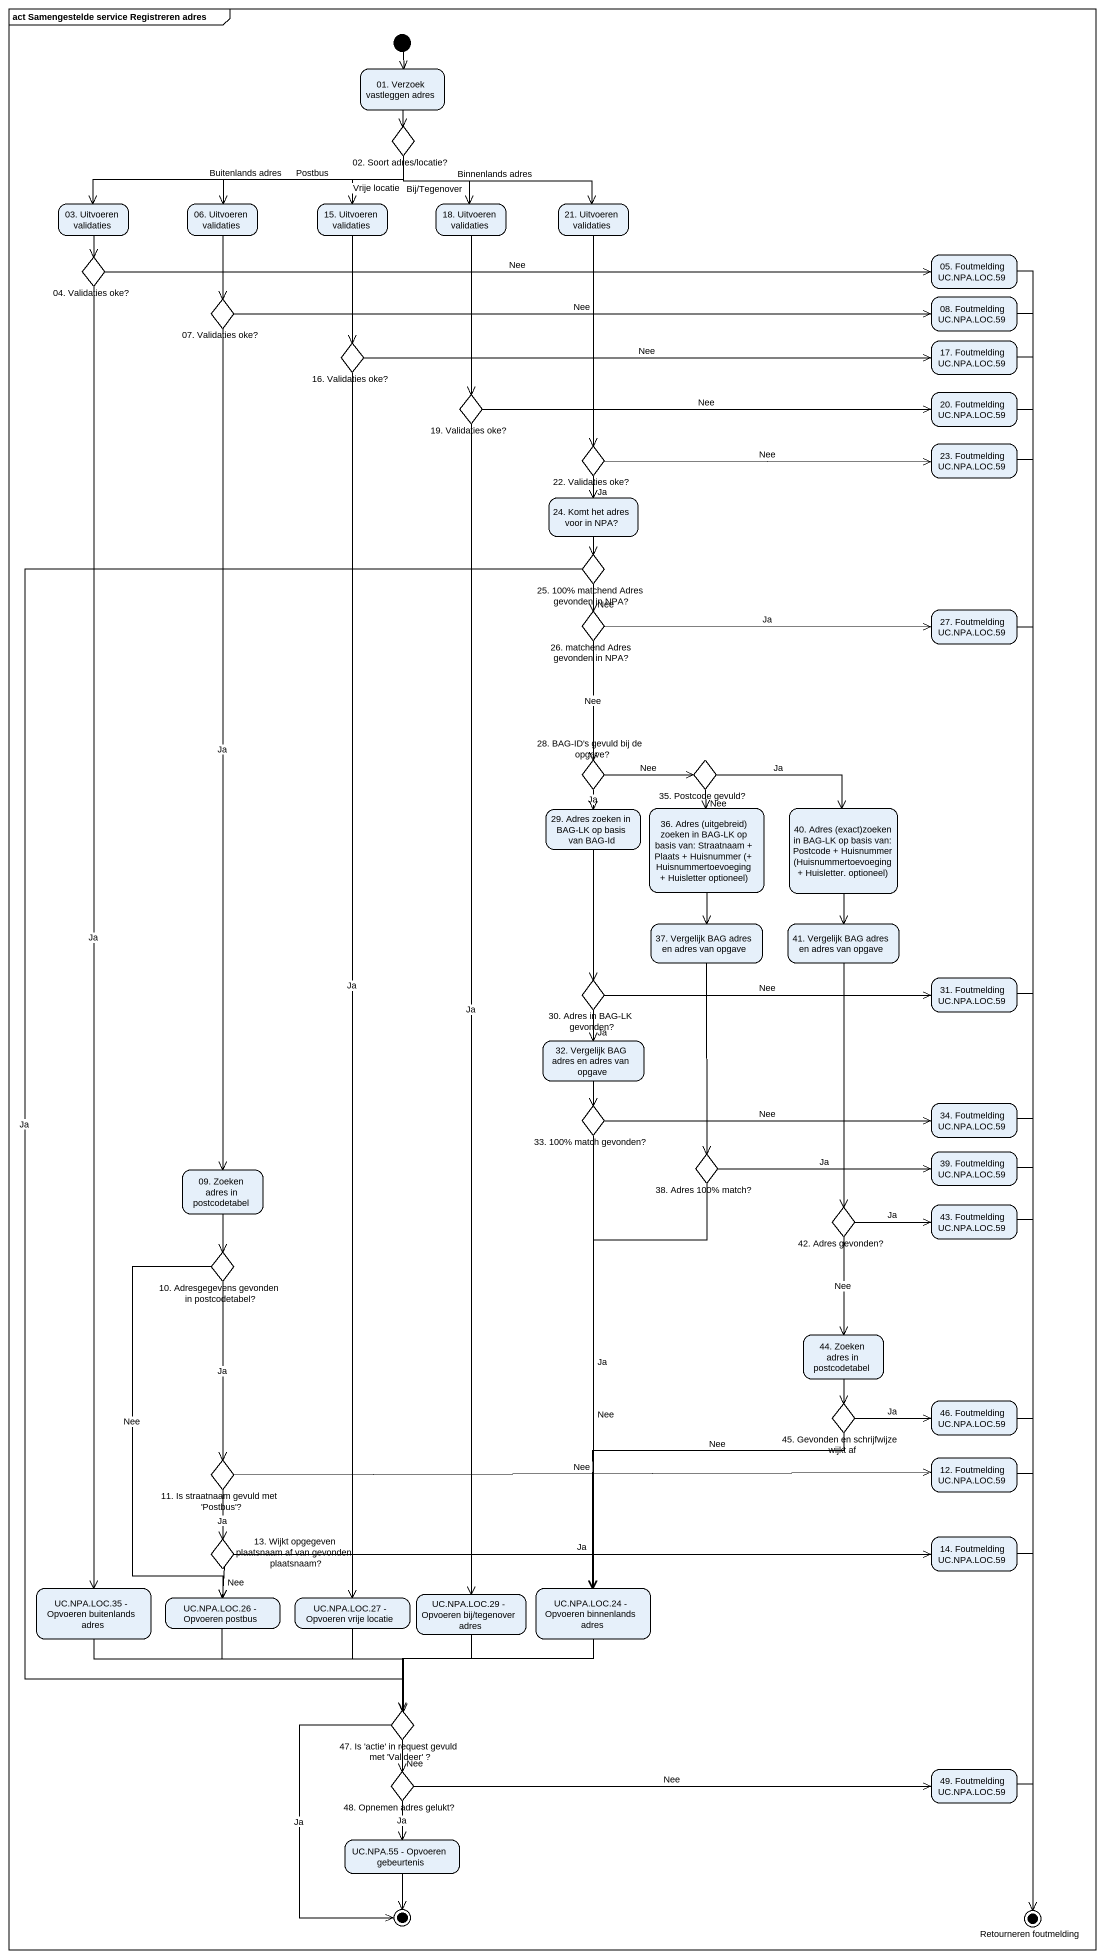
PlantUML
@startuml
mainframe act Samengestelde service Registreren adres
hide empty description
state "01. Verzoek vastleggen adres" as s01_Verzoek_vastleggen_adres
state "02. Soort adres/locatie?" as c02_Soort_adres_locatie <<choice>>
state "03. Uitvoeren validaties" as s03_Uitvoeren_validaties
state "06. Uitvoeren validaties" as s06_Uitvoeren_validaties
state "15. Uitvoeren validaties" as s15_Uitvoeren_validaties
state "18. Uitvoeren validaties" as s18_Uitvoeren_validaties
state "21. Uitvoeren validaties" as s21_Uitvoeren_validaties
state "04. Validaties oke?" as c04_Validaties_oke <<choice>>
state "05. Foutmelding UC.NPA.LOC.59" as s05_Foutmelding_UC_NPA_LOC_59
state "07. Validaties oke?" as c07_Validaties_oke <<choice>>
state "08. Foutmelding UC.NPA.LOC.59" as s08_Foutmelding_UC_NPA_LOC_59
state "16. Validaties oke?" as c16_Validaties_oke <<choice>>
state "17. Foutmelding UC.NPA.LOC.59" as s17_Foutmelding_UC_NPA_LOC_59
state "19. Validaties oke?" as c19_Validaties_oke <<choice>>
state "20. Foutmelding UC.NPA.LOC.59" as s20_Foutmelding_UC_NPA_LOC_59
state "22. Validaties oke?" as c22_Validaties_oke <<choice>>
state "23. Foutmelding UC.NPA.LOC.59" as s23_Foutmelding_UC_NPA_LOC_59
state "24. Komt het adres voor in NPA?" as s24_Komt_het_adres_voor_in
state "25. 100% matchend Adres gevonden in NPA?" as c25_100_matchend_Adres <<choice>>
state "26. matchend Adres gevonden in NPA?" as c26_matchend_Adres_gevonden <<choice>>
state "27. Foutmelding UC.NPA.LOC.59" as s27_Foutmelding_UC_NPA_LOC_59
state "28. BAG-ID's gevuld bij de opgave?" as c28_BAG_ID_s_gevuld_bij_de <<choice>>
state "35. Postcode gevuld?" as c35_Postcode_gevuld <<choice>>
state "29. Adres zoeken in BAG-LK op basis van BAG-Id" as s29_Adres_zoeken_in_BAG_LK
state "36. Adres (uitgebreid) zoeken in BAG-LK op basis van: Straatnaam + Plaats + Huisnummer (+ Huisnummertoevoeging + Huisletter optioneel)" as s36_Adres_uitgebreid_zoeken
state "40. Adres (exact)zoeken in BAG-LK op basis van: Postcode + Huisnummer (Huisnummertoevoeging + Huisletter. optioneel)" as s40_Adres_exact_zoeken_in
state "37. Vergelijk BAG adres en adres van opgave" as s37_Vergelijk_BAG_adres_en
state "41. Vergelijk BAG adres en adres van opgave" as s41_Vergelijk_BAG_adres_en
state "30. Adres in BAG-LK gevonden?" as c30_Adres_in_BAG_LK_gevonden <<choice>>
state "31. Foutmelding UC.NPA.LOC.59" as s31_Foutmelding_UC_NPA_LOC_59
state "32. Vergelijk BAG adres en adres van opgave" as s32_Vergelijk_BAG_adres_en
state "33. 100% match gevonden?" as c33_100_match_gevonden <<choice>>
state "34. Foutmelding UC.NPA.LOC.59" as s34_Foutmelding_UC_NPA_LOC_59
state "09. Zoeken adres in postcodetabel" as s09_Zoeken_adres_in
state "38. Adres 100% match?" as c38_Adres_100_match <<choice>>
state "39. Foutmelding UC.NPA.LOC.59" as s39_Foutmelding_UC_NPA_LOC_59
state "42. Adres gevonden?" as c42_Adres_gevonden <<choice>>
state "43. Foutmelding UC.NPA.LOC.59" as s43_Foutmelding_UC_NPA_LOC_59
state "10. Adresgegevens gevonden in postcodetabel?" as c10_Adresgegevens_gevonden <<choice>>
state "44. Zoeken adres in postcodetabel" as s44_Zoeken_adres_in
state "46. Foutmelding UC.NPA.LOC.59" as s46_Foutmelding_UC_NPA_LOC_59
state "45. Gevonden en schrijfwijze wijkt af" as c45_Gevonden_en_schrijfwijze <<choice>>
state "11. Is straatnaam gevuld met 'Postbus'?" as c11_Is_straatnaam_gevuld_met <<choice>>
state "12. Foutmelding UC.NPA.LOC.59" as s12_Foutmelding_UC_NPA_LOC_59
state "13. Wijkt opgegeven plaatsnaam af van gevonden plaatsnaam?" as c13_Wijkt_opgegeven <<choice>>
state "14. Foutmelding UC.NPA.LOC.59" as s14_Foutmelding_UC_NPA_LOC_59
state "UC.NPA.LOC.35 - Opvoeren buitenlands adres" as UC_NPA_LOC_35_Opvoeren
state "UC.NPA.LOC.29 - Opvoeren bij/tegenover adres" as UC_NPA_LOC_29_Opvoeren_bij
state "UC.NPA.LOC.24 - Opvoeren binnenlands adres" as UC_NPA_LOC_24_Opvoeren
state "UC.NPA.LOC.26 - Opvoeren postbus" as UC_NPA_LOC_26_Opvoeren
state "UC.NPA.LOC.27 - Opvoeren vrije locatie" as UC_NPA_LOC_27_Opvoeren
state "47. Is 'actie' in request gevuld met 'Valideer' ?" as c47_Is_actie_in_request <<choice>>
state "48. Opnemen adres gelukt?" as c48_Opnemen_adres_gelukt <<choice>>
state "49. Foutmelding UC.NPA.LOC.59" as s49_Foutmelding_UC_NPA_LOC_59
state "UC.NPA.55 - Opvoeren gebeurtenis" as UC_NPA_55_Opvoeren
state final1 <<end>>
state "Retourneren foutmelding" as Retourneren_foutmelding <<end>>
[*] --> s01_Verzoek_vastleggen_adres
s01_Verzoek_vastleggen_adres --> c02_Soort_adres_locatie
c02_Soort_adres_locatie -left-> s03_Uitvoeren_validaties : Buitenlands adres
c02_Soort_adres_locatie -left-> s06_Uitvoeren_validaties : Postbus
c02_Soort_adres_locatie --> s15_Uitvoeren_validaties : Vrije locatie
c02_Soort_adres_locatie --> s18_Uitvoeren_validaties : Bij/Tegenover
c02_Soort_adres_locatie -right-> s21_Uitvoeren_validaties : Binnenlands adres
s03_Uitvoeren_validaties --> c04_Validaties_oke
s06_Uitvoeren_validaties --> c07_Validaties_oke
s15_Uitvoeren_validaties --> c16_Validaties_oke
s18_Uitvoeren_validaties --> c19_Validaties_oke
s21_Uitvoeren_validaties --> c22_Validaties_oke
c04_Validaties_oke -right-> s05_Foutmelding_UC_NPA_LOC_59 : Nee
c04_Validaties_oke --> UC_NPA_LOC_35_Opvoeren : Ja
s05_Foutmelding_UC_NPA_LOC_59 --> Retourneren_foutmelding
c07_Validaties_oke -right-> s08_Foutmelding_UC_NPA_LOC_59 : Nee
c07_Validaties_oke --> s09_Zoeken_adres_in : Ja
s08_Foutmelding_UC_NPA_LOC_59 --> Retourneren_foutmelding
c16_Validaties_oke -right-> s17_Foutmelding_UC_NPA_LOC_59 : Nee
c16_Validaties_oke --> UC_NPA_LOC_27_Opvoeren : Ja
s17_Foutmelding_UC_NPA_LOC_59 --> Retourneren_foutmelding
c19_Validaties_oke -right-> s20_Foutmelding_UC_NPA_LOC_59 : Nee
c19_Validaties_oke --> UC_NPA_LOC_29_Opvoeren_bij : Ja
s20_Foutmelding_UC_NPA_LOC_59 --> Retourneren_foutmelding
c22_Validaties_oke -right-> s23_Foutmelding_UC_NPA_LOC_59 : Nee
c22_Validaties_oke --> s24_Komt_het_adres_voor_in : Ja
s23_Foutmelding_UC_NPA_LOC_59 --> Retourneren_foutmelding
s24_Komt_het_adres_voor_in --> c25_100_matchend_Adres
c25_100_matchend_Adres --> c26_matchend_Adres_gevonden : Nee
c25_100_matchend_Adres --> c47_Is_actie_in_request : Ja
c26_matchend_Adres_gevonden -right-> s27_Foutmelding_UC_NPA_LOC_59 : Ja
c26_matchend_Adres_gevonden --> c28_BAG_ID_s_gevuld_bij_de : Nee
s27_Foutmelding_UC_NPA_LOC_59 --> Retourneren_foutmelding
c28_BAG_ID_s_gevuld_bij_de -right-> c35_Postcode_gevuld : Nee
c28_BAG_ID_s_gevuld_bij_de --> s29_Adres_zoeken_in_BAG_LK : Ja
c35_Postcode_gevuld --> s36_Adres_uitgebreid_zoeken : Nee
c35_Postcode_gevuld -right-> s40_Adres_exact_zoeken_in : Ja
s29_Adres_zoeken_in_BAG_LK --> c30_Adres_in_BAG_LK_gevonden
s36_Adres_uitgebreid_zoeken --> s37_Vergelijk_BAG_adres_en
s40_Adres_exact_zoeken_in --> s41_Vergelijk_BAG_adres_en
s37_Vergelijk_BAG_adres_en --> c38_Adres_100_match
s41_Vergelijk_BAG_adres_en --> c42_Adres_gevonden
c30_Adres_in_BAG_LK_gevonden -right-> s31_Foutmelding_UC_NPA_LOC_59 : Nee
c30_Adres_in_BAG_LK_gevonden --> s32_Vergelijk_BAG_adres_en : Ja
s31_Foutmelding_UC_NPA_LOC_59 --> Retourneren_foutmelding
s32_Vergelijk_BAG_adres_en --> c33_100_match_gevonden
c33_100_match_gevonden -right-> s34_Foutmelding_UC_NPA_LOC_59 : Nee
c33_100_match_gevonden --> UC_NPA_LOC_24_Opvoeren : Ja
s34_Foutmelding_UC_NPA_LOC_59 --> Retourneren_foutmelding
s09_Zoeken_adres_in --> c10_Adresgegevens_gevonden
c38_Adres_100_match -right-> s39_Foutmelding_UC_NPA_LOC_59 : Ja
c38_Adres_100_match --> UC_NPA_LOC_24_Opvoeren : Nee
s39_Foutmelding_UC_NPA_LOC_59 --> Retourneren_foutmelding
c42_Adres_gevonden -right-> s43_Foutmelding_UC_NPA_LOC_59 : Ja
c42_Adres_gevonden --> s44_Zoeken_adres_in : Nee
s43_Foutmelding_UC_NPA_LOC_59 --> Retourneren_foutmelding
c10_Adresgegevens_gevonden --> c11_Is_straatnaam_gevuld_met : Ja
c10_Adresgegevens_gevonden --> UC_NPA_LOC_26_Opvoeren : Nee
s44_Zoeken_adres_in --> c45_Gevonden_en_schrijfwijze
s46_Foutmelding_UC_NPA_LOC_59 --> Retourneren_foutmelding
c45_Gevonden_en_schrijfwijze -right-> s46_Foutmelding_UC_NPA_LOC_59 : Ja
c45_Gevonden_en_schrijfwijze --> UC_NPA_LOC_24_Opvoeren : Nee
c11_Is_straatnaam_gevuld_met -right-> s12_Foutmelding_UC_NPA_LOC_59 : Nee
c11_Is_straatnaam_gevuld_met --> c13_Wijkt_opgegeven : Ja
s12_Foutmelding_UC_NPA_LOC_59 --> Retourneren_foutmelding
c13_Wijkt_opgegeven -right-> s14_Foutmelding_UC_NPA_LOC_59 : Ja
c13_Wijkt_opgegeven --> UC_NPA_LOC_26_Opvoeren : Nee
s14_Foutmelding_UC_NPA_LOC_59 --> Retourneren_foutmelding
UC_NPA_LOC_35_Opvoeren -right-> c47_Is_actie_in_request
UC_NPA_LOC_29_Opvoeren_bij --> c47_Is_actie_in_request
UC_NPA_LOC_24_Opvoeren -left-> c47_Is_actie_in_request
UC_NPA_LOC_26_Opvoeren --> c47_Is_actie_in_request
UC_NPA_LOC_27_Opvoeren --> c47_Is_actie_in_request
c47_Is_actie_in_request --> c48_Opnemen_adres_gelukt : Nee
c47_Is_actie_in_request --> final1 : Ja
c48_Opnemen_adres_gelukt -right-> s49_Foutmelding_UC_NPA_LOC_59 : Nee
c48_Opnemen_adres_gelukt --> UC_NPA_55_Opvoeren : Ja
s49_Foutmelding_UC_NPA_LOC_59 --> Retourneren_foutmelding
UC_NPA_55_Opvoeren --> final1
@enduml
